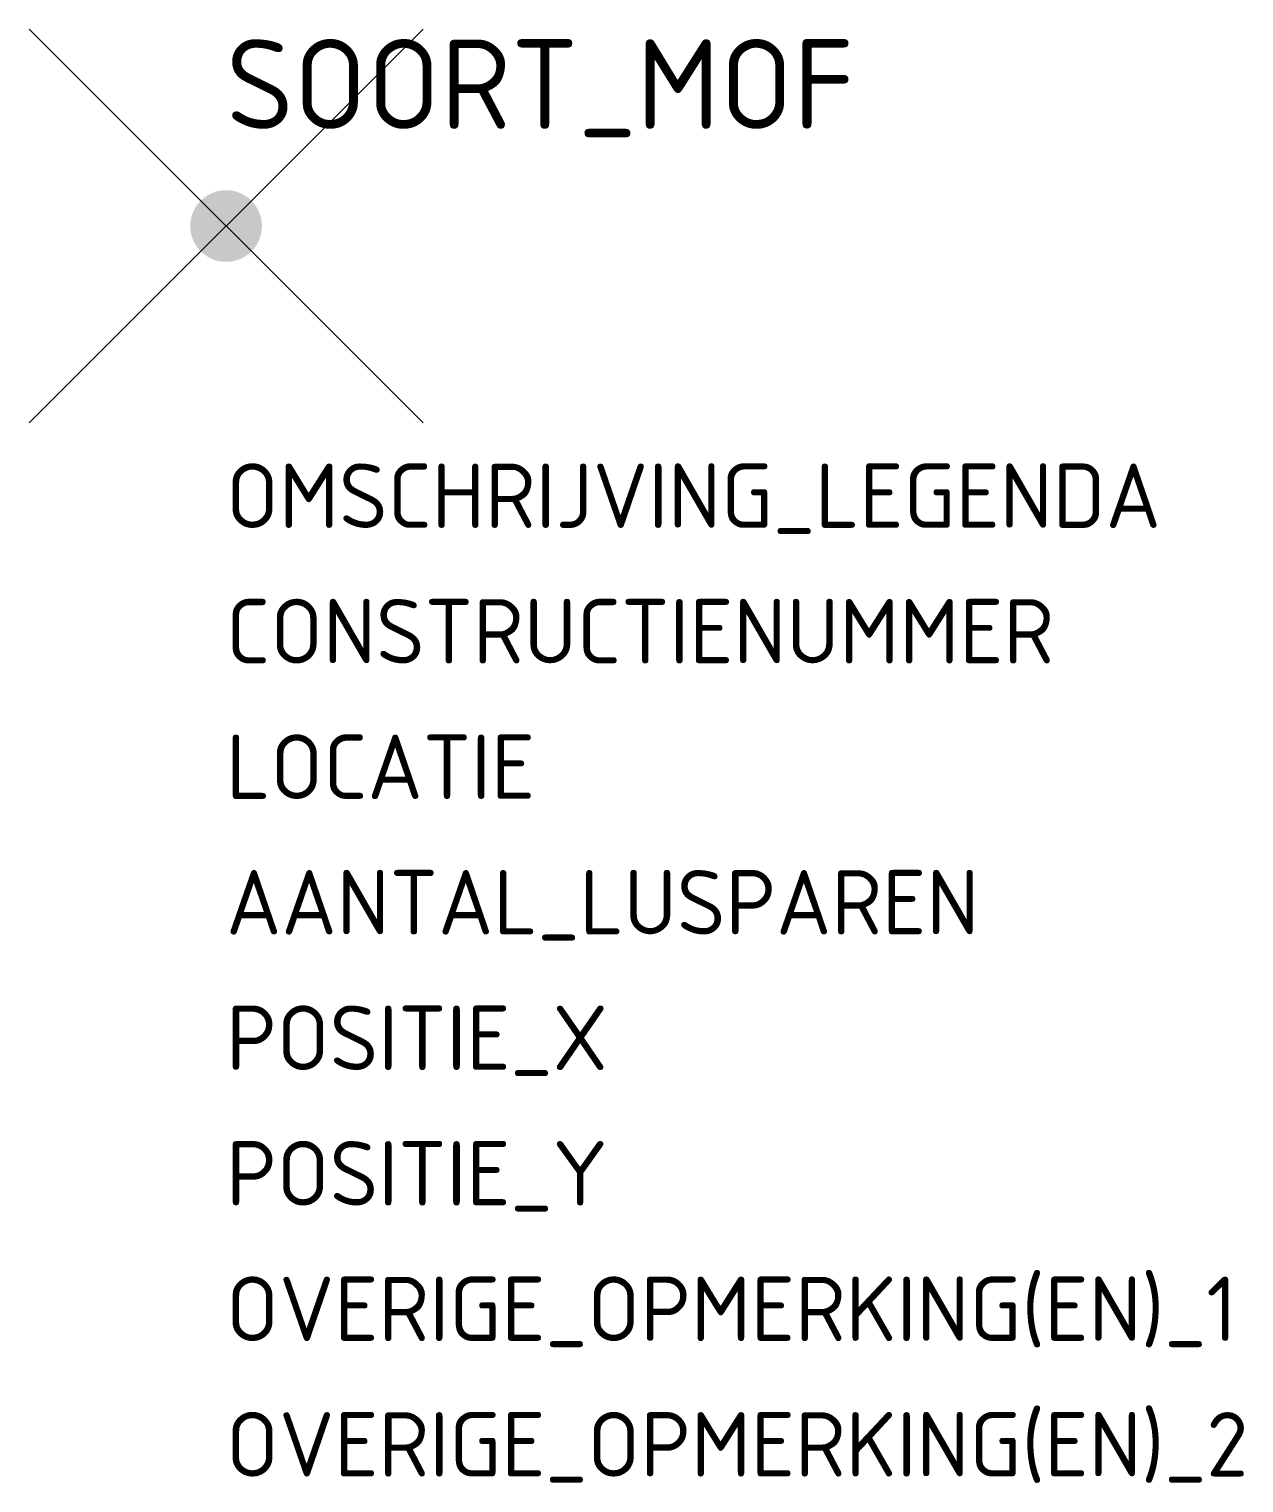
# Model space of a CAD drawing. Extents: x -5.5 to 28.4, y -35.1 to 5.5.
import ezdxf

# ---------------------------------------------------------------- set-up
doc = ezdxf.new("R2010")
doc.units = 0
doc.styles.add('NLCS-ISO', font='NLCS-ISO.ttf')

msp = doc.modelspace()

# ---------------------------------------------------------------- hatches: boundary and pattern name
h = msp.add_hatch(color=256)
h.dxf.hatch_style = 1
edge = h.paths.add_edge_path()
edge.add_arc((0, 0), 1, 180, 360)
edge.add_arc((0, 0), 1, 0, 180)

# ---------------------------------------------------------------- linework, layer by layer
for points in [[(5.5, 5.5), (-5.5, -5.5)], [(-5.5, 5.5), (5.5, -5.5)]]:
    msp.add_lwpolyline(points)

# ---------------------------------------------------------------- texts
at = {"style": 'NLCS-ISO'}
msp.add_attdef('SOORT_MOF', (0, 2.715), 'VLKM', height=2.5, dxfattribs=at)
at = {"style": 'NLCS-ISO', "flags": 1}
for tag, p, s in [('OMSCHRIJVING_LEGENDA', (0, -8.431), 'Vergrote luskoppelmof'), ('CONSTRUCTIENUMMER', (0, -12.215), ''), ('LOCATIE', (0, -16), ''), ('AANTAL_LUSPAREN', (0, -19.784), ''), ('POSITIE_X', (0, -23.569), ''), ('POSITIE_Y', (0, -27.353), ''), ('OVERIGE_OPMERKING(EN)_1', (0, -31.138), ''), ('OVERIGE_OPMERKING(EN)_2', (0, -34.922), '')]:
    msp.add_attdef(tag, p, s, height=1.8, dxfattribs=at)

doc.saveas('drawing.dxf')
